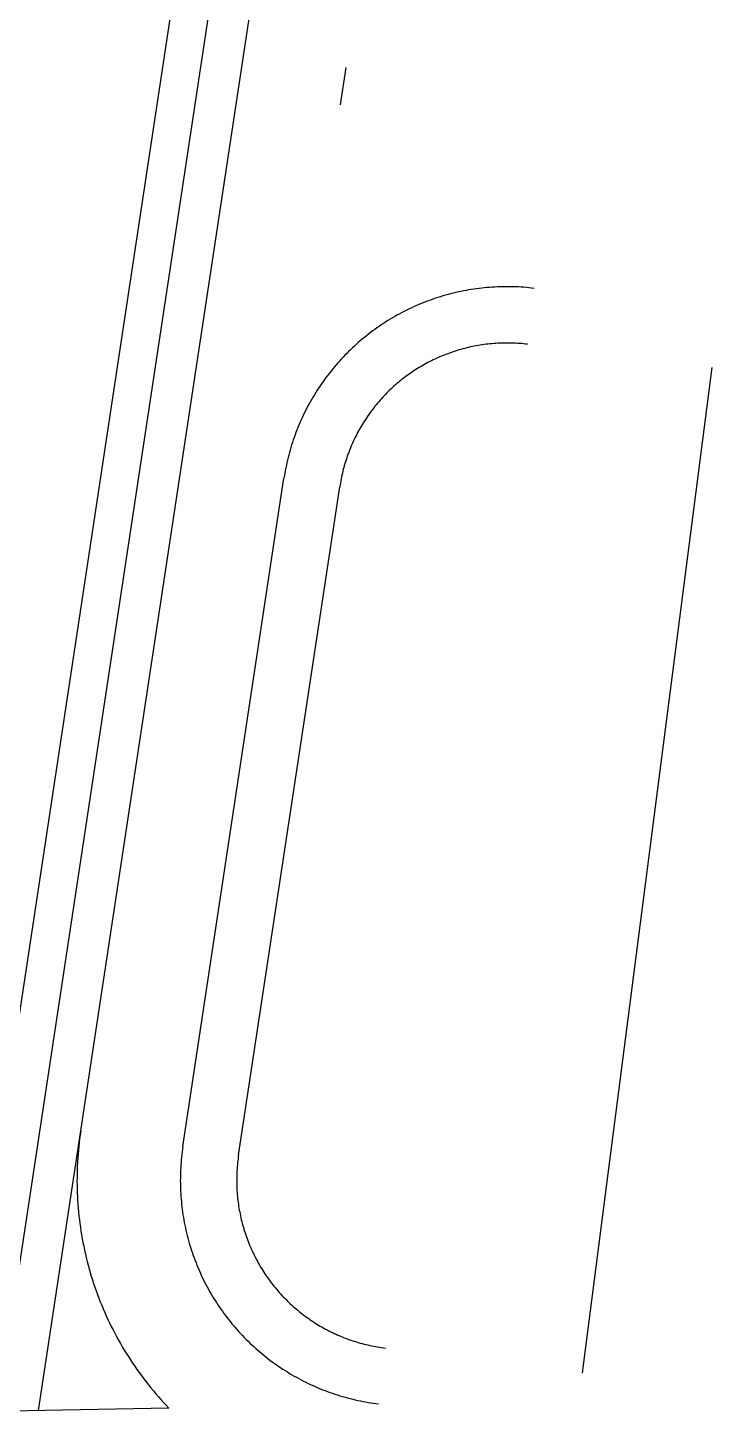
# Model space of a CAD drawing. Header units: metres. Extents: x 680594 to 684853, y 828874 to 830078.
# Drawn here: x 682692 to 682728.4, y 829529.1 to 829602.9 of the extents above; entities that cross this region are included whole.
import ezdxf

# ---------------------------------------------------------------- set-up
doc = ezdxf.new("R2010")
doc.units = ezdxf.units.M
doc.layers.add('PLOT_LINES', color=7, linetype='Continuous')

msp = doc.modelspace()

# ---------------------------------------------------------------- linework, layer by layer
at = {"layer": 'PLOT_LINES'}
for points in [[(682690.367, 829529.224), (682722.522, 829741.898)], [(682690.367, 829529.224), (682722.522, 829741.898)], [(682689.71, 829538.256), (682718.171, 829726.494)], [(682689.71, 829538.256), (682718.171, 829726.494)], [(682692.569, 829529.267), (682722.234, 829725.469)], [(682692.569, 829529.267), (682722.234, 829725.469)], [(682708.651, 829598.839), (682708.95, 829600.818)], [(682708.651, 829598.839), (682708.95, 829600.818)], [(682718.963, 829589.059), (682718.824, 829589.075), (682718.684, 829589.09), (682718.545, 829589.103), (682718.405, 829589.114), (682718.265, 829589.124), (682718.125, 829589.132), (682717.985, 829589.138), (682717.845, 829589.143), (682717.705, 829589.146), (682717.564, 829589.147), (682717.424, 829589.147), (682717.284, 829589.145), (682717.144, 829589.142), (682717.004, 829589.137), (682716.864, 829589.13), (682716.724, 829589.122), (682716.584, 829589.112), (682716.444, 829589.1), (682716.305, 829589.087), (682716.165, 829589.072), (682716.026, 829589.056), (682715.887, 829589.038), (682715.748, 829589.018), (682715.609, 829588.996), (682715.471, 829588.973), (682715.333, 829588.949), (682715.195, 829588.923), (682715.058, 829588.895), (682714.921, 829588.865), (682714.784, 829588.834), (682714.648, 829588.802), (682714.512, 829588.768), (682714.376, 829588.732), (682714.241, 829588.694), (682714.106, 829588.655), (682713.972, 829588.615), (682713.838, 829588.573), (682713.705, 829588.529), (682713.572, 829588.484), (682713.44, 829588.437), (682713.309, 829588.389), (682713.178, 829588.339), (682713.047, 829588.288), (682712.917, 829588.235), (682712.788, 829588.181), (682712.659, 829588.125), (682712.531, 829588.067), (682712.404, 829588.008), (682712.278, 829587.948), (682712.152, 829587.886), (682712.027, 829587.823), (682711.902, 829587.758), (682711.779, 829587.692), (682711.656, 829587.624), (682711.534, 829587.555), (682711.413, 829587.485), (682711.292, 829587.413), (682711.173, 829587.339), (682711.054, 829587.265), (682710.936, 829587.189), (682710.82, 829587.111), (682710.704, 829587.032), (682710.589, 829586.952), (682710.474, 829586.871), (682710.361, 829586.788), (682710.249, 829586.704), (682710.138, 829586.618), (682710.028, 829586.531), (682709.919, 829586.443), (682709.811, 829586.354), (682709.704, 829586.264), (682709.598, 829586.172), (682709.493, 829586.079), (682709.389, 829585.984), (682709.286, 829585.889), (682709.185, 829585.792), (682709.084, 829585.695), (682708.985, 829585.596), (682708.887, 829585.495), (682708.79, 829585.394), (682708.694, 829585.292), (682708.599, 829585.188), (682708.506, 829585.083), (682708.414, 829584.978), (682708.323, 829584.871), (682708.234, 829584.763), (682708.145, 829584.654), (682708.058, 829584.544), (682707.972, 829584.433), (682707.888, 829584.322), (682707.805, 829584.209), (682707.723, 829584.095), (682707.642, 829583.98), (682707.563, 829583.864), (682707.485, 829583.748), (682707.409, 829583.63), (682707.334, 829583.512), (682707.26, 829583.392), (682707.188, 829583.272), (682707.117, 829583.151), (682707.048, 829583.029), (682706.98, 829582.907), (682706.913, 829582.783), (682706.848, 829582.659), (682706.784, 829582.534), (682706.722, 829582.409), (682706.661, 829582.282), (682706.602, 829582.155), (682706.544, 829582.027), (682706.488, 829581.899), (682706.433, 829581.77), (682706.38, 829581.64), (682706.328, 829581.51), (682706.278, 829581.379), (682706.229, 829581.248), (682706.182, 829581.115), (682706.137, 829580.983), (682706.093, 829580.85), (682706.05, 829580.716), (682706.009, 829580.582), (682705.97, 829580.447), (682705.932, 829580.312), (682705.896, 829580.177), (682705.861, 829580.041), (682705.828, 829579.905), (682705.797, 829579.768), (682705.767, 829579.631), (682705.739, 829579.494), (682705.712, 829579.356), (682705.687, 829579.218), (682705.664, 829579.08), (682705.642, 829578.941)], [(682718.963, 829589.059), (682718.824, 829589.075), (682718.684, 829589.09), (682718.545, 829589.103), (682718.405, 829589.114), (682718.265, 829589.124), (682718.125, 829589.132), (682717.985, 829589.138), (682717.845, 829589.143), (682717.705, 829589.146), (682717.564, 829589.147), (682717.424, 829589.147), (682717.284, 829589.145), (682717.144, 829589.142), (682717.004, 829589.137), (682716.864, 829589.13), (682716.724, 829589.122), (682716.584, 829589.112), (682716.444, 829589.1), (682716.305, 829589.087), (682716.165, 829589.072), (682716.026, 829589.056), (682715.887, 829589.038), (682715.748, 829589.018), (682715.609, 829588.996), (682715.471, 829588.973), (682715.333, 829588.949), (682715.195, 829588.923), (682715.058, 829588.895), (682714.921, 829588.865), (682714.784, 829588.834), (682714.648, 829588.802), (682714.512, 829588.768), (682714.376, 829588.732), (682714.241, 829588.694), (682714.106, 829588.655), (682713.972, 829588.615), (682713.838, 829588.573), (682713.705, 829588.529), (682713.572, 829588.484), (682713.44, 829588.437), (682713.309, 829588.389), (682713.178, 829588.339), (682713.047, 829588.288), (682712.917, 829588.235), (682712.788, 829588.181), (682712.659, 829588.125), (682712.531, 829588.067), (682712.404, 829588.008), (682712.278, 829587.948), (682712.152, 829587.886), (682712.027, 829587.823), (682711.902, 829587.758), (682711.779, 829587.692), (682711.656, 829587.624), (682711.534, 829587.555), (682711.413, 829587.485), (682711.292, 829587.413), (682711.173, 829587.339), (682711.054, 829587.265), (682710.936, 829587.189), (682710.82, 829587.111), (682710.704, 829587.032), (682710.589, 829586.952), (682710.474, 829586.871), (682710.361, 829586.788), (682710.249, 829586.704), (682710.138, 829586.618), (682710.028, 829586.531), (682709.919, 829586.443), (682709.811, 829586.354), (682709.704, 829586.264), (682709.598, 829586.172), (682709.493, 829586.079), (682709.389, 829585.984), (682709.286, 829585.889), (682709.185, 829585.792), (682709.084, 829585.695), (682708.985, 829585.596), (682708.887, 829585.495), (682708.79, 829585.394), (682708.694, 829585.292), (682708.599, 829585.188), (682708.506, 829585.083), (682708.414, 829584.978), (682708.323, 829584.871), (682708.234, 829584.763), (682708.145, 829584.654), (682708.058, 829584.544), (682707.972, 829584.433), (682707.888, 829584.322), (682707.805, 829584.209), (682707.723, 829584.095), (682707.642, 829583.98), (682707.563, 829583.864), (682707.485, 829583.748), (682707.409, 829583.63), (682707.334, 829583.512), (682707.26, 829583.392), (682707.188, 829583.272), (682707.117, 829583.151), (682707.048, 829583.029), (682706.98, 829582.907), (682706.913, 829582.783), (682706.848, 829582.659), (682706.784, 829582.534), (682706.722, 829582.409), (682706.661, 829582.282), (682706.602, 829582.155), (682706.544, 829582.027), (682706.488, 829581.899), (682706.433, 829581.77), (682706.38, 829581.64), (682706.328, 829581.51), (682706.278, 829581.379), (682706.229, 829581.248), (682706.182, 829581.115), (682706.137, 829580.983), (682706.093, 829580.85), (682706.05, 829580.716), (682706.009, 829580.582), (682705.97, 829580.447), (682705.932, 829580.312), (682705.896, 829580.177), (682705.861, 829580.041), (682705.828, 829579.905), (682705.797, 829579.768), (682705.767, 829579.631), (682705.739, 829579.494), (682705.712, 829579.356), (682705.687, 829579.218), (682705.664, 829579.08), (682705.642, 829578.941)], [(682718.599, 829586.081), (682718.495, 829586.093), (682718.39, 829586.104), (682718.285, 829586.114), (682718.181, 829586.122), (682718.076, 829586.13), (682717.971, 829586.136), (682717.866, 829586.14), (682717.76, 829586.144), (682717.655, 829586.146), (682717.55, 829586.147), (682717.445, 829586.147), (682717.34, 829586.146), (682717.235, 829586.143), (682717.13, 829586.14), (682717.025, 829586.135), (682716.92, 829586.128), (682716.815, 829586.121), (682716.71, 829586.112), (682716.605, 829586.102), (682716.501, 829586.091), (682716.396, 829586.079), (682716.292, 829586.065), (682716.188, 829586.05), (682716.084, 829586.034), (682715.98, 829586.017), (682715.877, 829585.999), (682715.773, 829585.979), (682715.67, 829585.958), (682715.567, 829585.936), (682715.465, 829585.913), (682715.363, 829585.888), (682715.261, 829585.863), (682715.159, 829585.836), (682715.058, 829585.808), (682714.957, 829585.778), (682714.856, 829585.748), (682714.756, 829585.717), (682714.656, 829585.684), (682714.556, 829585.65), (682714.457, 829585.615), (682714.358, 829585.579), (682714.26, 829585.541), (682714.162, 829585.503), (682714.065, 829585.463), (682713.968, 829585.422), (682713.871, 829585.38), (682713.775, 829585.337), (682713.68, 829585.293), (682713.585, 829585.248), (682713.491, 829585.201), (682713.397, 829585.154), (682713.304, 829585.105), (682713.211, 829585.056), (682713.119, 829585.005), (682713.027, 829584.953), (682712.936, 829584.9), (682712.846, 829584.846), (682712.756, 829584.791), (682712.667, 829584.735), (682712.579, 829584.678), (682712.491, 829584.62), (682712.404, 829584.561), (682712.318, 829584.501), (682712.233, 829584.44), (682712.148, 829584.378), (682712.064, 829584.315), (682711.98, 829584.251), (682711.898, 829584.185), (682711.816, 829584.119), (682711.735, 829584.052), (682711.654, 829583.985), (682711.575, 829583.916), (682711.496, 829583.846), (682711.418, 829583.775), (682711.341, 829583.704), (682711.265, 829583.631), (682711.19, 829583.558), (682711.115, 829583.484), (682711.042, 829583.408), (682710.969, 829583.332), (682710.897, 829583.256), (682710.826, 829583.178), (682710.756, 829583.099), (682710.687, 829583.02), (682710.619, 829582.94), (682710.552, 829582.859), (682710.486, 829582.778), (682710.42, 829582.695), (682710.356, 829582.612), (682710.293, 829582.528), (682710.23, 829582.443), (682710.169, 829582.358), (682710.109, 829582.272), (682710.049, 829582.185), (682709.991, 829582.098), (682709.934, 829582.009), (682709.877, 829581.921), (682709.822, 829581.831), (682709.768, 829581.741), (682709.715, 829581.65), (682709.663, 829581.559), (682709.612, 829581.467), (682709.562, 829581.374), (682709.513, 829581.281), (682709.465, 829581.188), (682709.418, 829581.093), (682709.373, 829580.999), (682709.328, 829580.903), (682709.285, 829580.807), (682709.243, 829580.711), (682709.202, 829580.614), (682709.162, 829580.517), (682709.123, 829580.419), (682709.085, 829580.321), (682709.049, 829580.223), (682709.013, 829580.123), (682708.979, 829580.024), (682708.946, 829579.924), (682708.914, 829579.824), (682708.884, 829579.723), (682708.854, 829579.622), (682708.826, 829579.521), (682708.799, 829579.42), (682708.773, 829579.318), (682708.748, 829579.215), (682708.724, 829579.113), (682708.702, 829579.01), (682708.681, 829578.907), (682708.661, 829578.804), (682708.642, 829578.7), (682708.625, 829578.597), (682708.608, 829578.493)], [(682718.599, 829586.081), (682718.495, 829586.093), (682718.39, 829586.104), (682718.285, 829586.114), (682718.181, 829586.122), (682718.076, 829586.13), (682717.971, 829586.136), (682717.866, 829586.14), (682717.76, 829586.144), (682717.655, 829586.146), (682717.55, 829586.147), (682717.445, 829586.147), (682717.34, 829586.146), (682717.235, 829586.143), (682717.13, 829586.14), (682717.025, 829586.135), (682716.92, 829586.128), (682716.815, 829586.121), (682716.71, 829586.112), (682716.605, 829586.102), (682716.501, 829586.091), (682716.396, 829586.079), (682716.292, 829586.065), (682716.188, 829586.05), (682716.084, 829586.034), (682715.98, 829586.017), (682715.877, 829585.999), (682715.773, 829585.979), (682715.67, 829585.958), (682715.567, 829585.936), (682715.465, 829585.913), (682715.363, 829585.888), (682715.261, 829585.863), (682715.159, 829585.836), (682715.058, 829585.808), (682714.957, 829585.778), (682714.856, 829585.748), (682714.756, 829585.717), (682714.656, 829585.684), (682714.556, 829585.65), (682714.457, 829585.615), (682714.358, 829585.579), (682714.26, 829585.541), (682714.162, 829585.503), (682714.065, 829585.463), (682713.968, 829585.422), (682713.871, 829585.38), (682713.775, 829585.337), (682713.68, 829585.293), (682713.585, 829585.248), (682713.491, 829585.201), (682713.397, 829585.154), (682713.304, 829585.105), (682713.211, 829585.056), (682713.119, 829585.005), (682713.027, 829584.953), (682712.936, 829584.9), (682712.846, 829584.846), (682712.756, 829584.791), (682712.667, 829584.735), (682712.579, 829584.678), (682712.491, 829584.62), (682712.404, 829584.561), (682712.318, 829584.501), (682712.233, 829584.44), (682712.148, 829584.378), (682712.064, 829584.315), (682711.98, 829584.251), (682711.898, 829584.185), (682711.816, 829584.119), (682711.735, 829584.052), (682711.654, 829583.985), (682711.575, 829583.916), (682711.496, 829583.846), (682711.418, 829583.775), (682711.341, 829583.704), (682711.265, 829583.631), (682711.19, 829583.558), (682711.115, 829583.484), (682711.042, 829583.408), (682710.969, 829583.332), (682710.897, 829583.256), (682710.826, 829583.178), (682710.756, 829583.099), (682710.687, 829583.02), (682710.619, 829582.94), (682710.552, 829582.859), (682710.486, 829582.778), (682710.42, 829582.695), (682710.356, 829582.612), (682710.293, 829582.528), (682710.23, 829582.443), (682710.169, 829582.358), (682710.109, 829582.272), (682710.049, 829582.185), (682709.991, 829582.098), (682709.934, 829582.009), (682709.877, 829581.921), (682709.822, 829581.831), (682709.768, 829581.741), (682709.715, 829581.65), (682709.663, 829581.559), (682709.612, 829581.467), (682709.562, 829581.374), (682709.513, 829581.281), (682709.465, 829581.188), (682709.418, 829581.093), (682709.373, 829580.999), (682709.328, 829580.903), (682709.285, 829580.807), (682709.243, 829580.711), (682709.202, 829580.614), (682709.162, 829580.517), (682709.123, 829580.419), (682709.085, 829580.321), (682709.049, 829580.223), (682709.013, 829580.123), (682708.979, 829580.024), (682708.946, 829579.924), (682708.914, 829579.824), (682708.884, 829579.723), (682708.854, 829579.622), (682708.826, 829579.521), (682708.799, 829579.42), (682708.773, 829579.318), (682708.748, 829579.215), (682708.724, 829579.113), (682708.702, 829579.01), (682708.681, 829578.907), (682708.661, 829578.804), (682708.642, 829578.7), (682708.625, 829578.597), (682708.608, 829578.493)], [(682721.538, 829531.288), (682728.44, 829584.845)], [(682721.538, 829531.288), (682728.44, 829584.845)], [(682700.258, 829543.331), (682705.642, 829578.941)], [(682700.258, 829543.331), (682705.642, 829578.941)], [(682703.224, 829542.883), (682708.608, 829578.493)], [(682703.224, 829542.883), (682708.608, 829578.493)], [(682694.82, 829544.153), (682694.79, 829543.95), (682694.763, 829543.746), (682694.738, 829543.542), (682694.716, 829543.338), (682694.696, 829543.133), (682694.679, 829542.929), (682694.663, 829542.724), (682694.651, 829542.518), (682694.64, 829542.313), (682694.632, 829542.108), (682694.627, 829541.902), (682694.624, 829541.697), (682694.623, 829541.491), (682694.625, 829541.286), (682694.629, 829541.08), (682694.636, 829540.875), (682694.645, 829540.669), (682694.656, 829540.464), (682694.67, 829540.259), (682694.686, 829540.054), (682694.705, 829539.85), (682694.726, 829539.645), (682694.749, 829539.441), (682694.775, 829539.237), (682694.803, 829539.033), (682694.834, 829538.83), (682694.867, 829538.627), (682694.902, 829538.425), (682694.94, 829538.223), (682694.98, 829538.021), (682695.023, 829537.82), (682695.067, 829537.619), (682695.115, 829537.419), (682695.164, 829537.22), (682695.216, 829537.021), (682695.27, 829536.823), (682695.327, 829536.625), (682695.386, 829536.428), (682695.447, 829536.232), (682695.51, 829536.037), (682695.576, 829535.842), (682695.644, 829535.648), (682695.714, 829535.455), (682695.787, 829535.262), (682695.862, 829535.071), (682695.939, 829534.88), (682696.018, 829534.691), (682696.1, 829534.502), (682696.183, 829534.314), (682696.269, 829534.128), (682696.357, 829533.942), (682696.448, 829533.757), (682696.54, 829533.574), (682696.635, 829533.391), (682696.731, 829533.21), (682696.83, 829533.03), (682696.931, 829532.851), (682697.034, 829532.673), (682697.14, 829532.496), (682697.247, 829532.321), (682697.356, 829532.147), (682697.467, 829531.974), (682697.581, 829531.803), (682697.696, 829531.632), (682697.813, 829531.464), (682697.933, 829531.296), (682698.054, 829531.13), (682698.177, 829530.966), (682698.302, 829530.803), (682698.429, 829530.641), (682698.558, 829530.481), (682698.689, 829530.323), (682698.822, 829530.166), (682698.956, 829530.01), (682699.092, 829529.856), (682699.23, 829529.704), (682699.37, 829529.553), (682699.512, 829529.404)], [(682694.82, 829544.153), (682694.79, 829543.95), (682694.763, 829543.746), (682694.738, 829543.542), (682694.716, 829543.338), (682694.696, 829543.133), (682694.679, 829542.929), (682694.663, 829542.724), (682694.651, 829542.518), (682694.64, 829542.313), (682694.632, 829542.108), (682694.627, 829541.902), (682694.624, 829541.697), (682694.623, 829541.491), (682694.625, 829541.286), (682694.629, 829541.08), (682694.636, 829540.875), (682694.645, 829540.669), (682694.656, 829540.464), (682694.67, 829540.259), (682694.686, 829540.054), (682694.705, 829539.85), (682694.726, 829539.645), (682694.749, 829539.441), (682694.775, 829539.237), (682694.803, 829539.033), (682694.834, 829538.83), (682694.867, 829538.627), (682694.902, 829538.425), (682694.94, 829538.223), (682694.98, 829538.021), (682695.023, 829537.82), (682695.067, 829537.619), (682695.115, 829537.419), (682695.164, 829537.22), (682695.216, 829537.021), (682695.27, 829536.823), (682695.327, 829536.625), (682695.386, 829536.428), (682695.447, 829536.232), (682695.51, 829536.037), (682695.576, 829535.842), (682695.644, 829535.648), (682695.714, 829535.455), (682695.787, 829535.262), (682695.862, 829535.071), (682695.939, 829534.88), (682696.018, 829534.691), (682696.1, 829534.502), (682696.183, 829534.314), (682696.269, 829534.128), (682696.357, 829533.942), (682696.448, 829533.757), (682696.54, 829533.574), (682696.635, 829533.391), (682696.731, 829533.21), (682696.83, 829533.03), (682696.931, 829532.851), (682697.034, 829532.673), (682697.14, 829532.496), (682697.247, 829532.321), (682697.356, 829532.147), (682697.467, 829531.974), (682697.581, 829531.803), (682697.696, 829531.632), (682697.813, 829531.464), (682697.933, 829531.296), (682698.054, 829531.13), (682698.177, 829530.966), (682698.302, 829530.803), (682698.429, 829530.641), (682698.558, 829530.481), (682698.689, 829530.323), (682698.822, 829530.166), (682698.956, 829530.01), (682699.092, 829529.856), (682699.23, 829529.704), (682699.37, 829529.553), (682699.512, 829529.404)], [(682700.258, 829543.331), (682700.238, 829543.193), (682700.219, 829543.054), (682700.202, 829542.914), (682700.187, 829542.775), (682700.174, 829542.636), (682700.162, 829542.496), (682700.151, 829542.356), (682700.142, 829542.216), (682700.135, 829542.077), (682700.13, 829541.936), (682700.126, 829541.796), (682700.124, 829541.656), (682700.123, 829541.516), (682700.124, 829541.376), (682700.127, 829541.236), (682700.131, 829541.096), (682700.137, 829540.956), (682700.145, 829540.816), (682700.154, 829540.676), (682700.165, 829540.536), (682700.178, 829540.397), (682700.192, 829540.257), (682700.207, 829540.118), (682700.225, 829539.979), (682700.244, 829539.84), (682700.264, 829539.702), (682700.287, 829539.563), (682700.311, 829539.425), (682700.336, 829539.287), (682700.363, 829539.15), (682700.392, 829539.013), (682700.422, 829538.876), (682700.454, 829538.739), (682700.487, 829538.603), (682700.522, 829538.468), (682700.559, 829538.332), (682700.597, 829538.197), (682700.637, 829538.063), (682700.678, 829537.929), (682700.721, 829537.796), (682700.766, 829537.663), (682700.812, 829537.531), (682700.859, 829537.399), (682700.909, 829537.267), (682700.959, 829537.137), (682701.011, 829537.007), (682701.065, 829536.877), (682701.12, 829536.748), (682701.177, 829536.62), (682701.235, 829536.493), (682701.295, 829536.366), (682701.356, 829536.24), (682701.418, 829536.114), (682701.482, 829535.99), (682701.548, 829535.866), (682701.615, 829535.743), (682701.683, 829535.62), (682701.753, 829535.499), (682701.824, 829535.378), (682701.897, 829535.258), (682701.971, 829535.139), (682702.046, 829535.021), (682702.123, 829534.904), (682702.201, 829534.788), (682702.281, 829534.672), (682702.362, 829534.558), (682702.444, 829534.444), (682702.527, 829534.332), (682702.612, 829534.22), (682702.698, 829534.11), (682702.786, 829534), (682702.874, 829533.892), (682702.964, 829533.784), (682703.055, 829533.678), (682703.148, 829533.572), (682703.241, 829533.468), (682703.336, 829533.365), (682703.432, 829533.263), (682703.529, 829533.162), (682703.628, 829533.062), (682703.727, 829532.963), (682703.828, 829532.866), (682703.93, 829532.77), (682704.033, 829532.675), (682704.137, 829532.581), (682704.242, 829532.488), (682704.348, 829532.397), (682704.456, 829532.306), (682704.564, 829532.218), (682704.673, 829532.13), (682704.784, 829532.044), (682704.895, 829531.959), (682705.007, 829531.875), (682705.121, 829531.792), (682705.235, 829531.711), (682705.35, 829531.631), (682705.466, 829531.553), (682705.583, 829531.476), (682705.701, 829531.4), (682705.82, 829531.326), (682705.94, 829531.253), (682706.06, 829531.182), (682706.182, 829531.111), (682706.304, 829531.043), (682706.427, 829530.976), (682706.55, 829530.91), (682706.675, 829530.845), (682706.8, 829530.782), (682706.926, 829530.721), (682707.053, 829530.661), (682707.18, 829530.603), (682707.308, 829530.546), (682707.437, 829530.49), (682707.566, 829530.436), (682707.696, 829530.384), (682707.827, 829530.333), (682707.958, 829530.283), (682708.09, 829530.235), (682708.222, 829530.189), (682708.355, 829530.144), (682708.488, 829530.101), (682708.622, 829530.059), (682708.756, 829530.019), (682708.891, 829529.981), (682709.026, 829529.944), (682709.162, 829529.908), (682709.298, 829529.875), (682709.434, 829529.842), (682709.571, 829529.812), (682709.708, 829529.783), (682709.845, 829529.755), (682709.983, 829529.73), (682710.121, 829529.705), (682710.259, 829529.683), (682710.398, 829529.662), (682710.537, 829529.643), (682710.676, 829529.625)], [(682700.258, 829543.331), (682700.238, 829543.193), (682700.219, 829543.054), (682700.202, 829542.914), (682700.187, 829542.775), (682700.174, 829542.636), (682700.162, 829542.496), (682700.151, 829542.356), (682700.142, 829542.216), (682700.135, 829542.077), (682700.13, 829541.936), (682700.126, 829541.796), (682700.124, 829541.656), (682700.123, 829541.516), (682700.124, 829541.376), (682700.127, 829541.236), (682700.131, 829541.096), (682700.137, 829540.956), (682700.145, 829540.816), (682700.154, 829540.676), (682700.165, 829540.536), (682700.178, 829540.397), (682700.192, 829540.257), (682700.207, 829540.118), (682700.225, 829539.979), (682700.244, 829539.84), (682700.264, 829539.702), (682700.287, 829539.563), (682700.311, 829539.425), (682700.336, 829539.287), (682700.363, 829539.15), (682700.392, 829539.013), (682700.422, 829538.876), (682700.454, 829538.739), (682700.487, 829538.603), (682700.522, 829538.468), (682700.559, 829538.332), (682700.597, 829538.197), (682700.637, 829538.063), (682700.678, 829537.929), (682700.721, 829537.796), (682700.766, 829537.663), (682700.812, 829537.531), (682700.859, 829537.399), (682700.909, 829537.267), (682700.959, 829537.137), (682701.011, 829537.007), (682701.065, 829536.877), (682701.12, 829536.748), (682701.177, 829536.62), (682701.235, 829536.493), (682701.295, 829536.366), (682701.356, 829536.24), (682701.418, 829536.114), (682701.482, 829535.99), (682701.548, 829535.866), (682701.615, 829535.743), (682701.683, 829535.62), (682701.753, 829535.499), (682701.824, 829535.378), (682701.897, 829535.258), (682701.971, 829535.139), (682702.046, 829535.021), (682702.123, 829534.904), (682702.201, 829534.788), (682702.281, 829534.672), (682702.362, 829534.558), (682702.444, 829534.444), (682702.527, 829534.332), (682702.612, 829534.22), (682702.698, 829534.11), (682702.786, 829534), (682702.874, 829533.892), (682702.964, 829533.784), (682703.055, 829533.678), (682703.148, 829533.572), (682703.241, 829533.468), (682703.336, 829533.365), (682703.432, 829533.263), (682703.529, 829533.162), (682703.628, 829533.062), (682703.727, 829532.963), (682703.828, 829532.866), (682703.93, 829532.77), (682704.033, 829532.675), (682704.137, 829532.581), (682704.242, 829532.488), (682704.348, 829532.397), (682704.456, 829532.306), (682704.564, 829532.218), (682704.673, 829532.13), (682704.784, 829532.044), (682704.895, 829531.959), (682705.007, 829531.875), (682705.121, 829531.792), (682705.235, 829531.711), (682705.35, 829531.631), (682705.466, 829531.553), (682705.583, 829531.476), (682705.701, 829531.4), (682705.82, 829531.326), (682705.94, 829531.253), (682706.06, 829531.182), (682706.182, 829531.111), (682706.304, 829531.043), (682706.427, 829530.976), (682706.55, 829530.91), (682706.675, 829530.845), (682706.8, 829530.782), (682706.926, 829530.721), (682707.053, 829530.661), (682707.18, 829530.603), (682707.308, 829530.546), (682707.437, 829530.49), (682707.566, 829530.436), (682707.696, 829530.384), (682707.827, 829530.333), (682707.958, 829530.283), (682708.09, 829530.235), (682708.222, 829530.189), (682708.355, 829530.144), (682708.488, 829530.101), (682708.622, 829530.059), (682708.756, 829530.019), (682708.891, 829529.981), (682709.026, 829529.944), (682709.162, 829529.908), (682709.298, 829529.875), (682709.434, 829529.842), (682709.571, 829529.812), (682709.708, 829529.783), (682709.845, 829529.755), (682709.983, 829529.73), (682710.121, 829529.705), (682710.259, 829529.683), (682710.398, 829529.662), (682710.537, 829529.643), (682710.676, 829529.625)], [(682703.224, 829542.883), (682703.209, 829542.779), (682703.195, 829542.675), (682703.183, 829542.57), (682703.171, 829542.466), (682703.161, 829542.361), (682703.152, 829542.256), (682703.144, 829542.152), (682703.138, 829542.047), (682703.132, 829541.942), (682703.128, 829541.837), (682703.125, 829541.732), (682703.124, 829541.627), (682703.123, 829541.521), (682703.124, 829541.416), (682703.126, 829541.311), (682703.129, 829541.206), (682703.134, 829541.101), (682703.139, 829540.996), (682703.146, 829540.891), (682703.155, 829540.787), (682703.164, 829540.682), (682703.175, 829540.577), (682703.186, 829540.473), (682703.199, 829540.369), (682703.214, 829540.264), (682703.229, 829540.16), (682703.246, 829540.057), (682703.264, 829539.953), (682703.283, 829539.85), (682703.303, 829539.747), (682703.325, 829539.644), (682703.347, 829539.541), (682703.371, 829539.439), (682703.396, 829539.337), (682703.423, 829539.235), (682703.45, 829539.134), (682703.479, 829539.032), (682703.509, 829538.932), (682703.54, 829538.831), (682703.572, 829538.731), (682703.605, 829538.631), (682703.64, 829538.532), (682703.675, 829538.433), (682703.712, 829538.335), (682703.75, 829538.237), (682703.789, 829538.139), (682703.83, 829538.042), (682703.871, 829537.946), (682703.913, 829537.849), (682703.957, 829537.754), (682704.002, 829537.659), (682704.048, 829537.564), (682704.095, 829537.47), (682704.143, 829537.377), (682704.192, 829537.284), (682704.242, 829537.191), (682704.293, 829537.1), (682704.346, 829537.009), (682704.399, 829536.918), (682704.454, 829536.828), (682704.509, 829536.739), (682704.566, 829536.65), (682704.623, 829536.562), (682704.682, 829536.475), (682704.741, 829536.389), (682704.802, 829536.303), (682704.864, 829536.218), (682704.926, 829536.133), (682704.99, 829536.049), (682705.054, 829535.967), (682705.12, 829535.884), (682705.186, 829535.803), (682705.254, 829535.722), (682705.322, 829535.643), (682705.392, 829535.564), (682705.462, 829535.485), (682705.533, 829535.408), (682705.605, 829535.331), (682705.678, 829535.256), (682705.752, 829535.181), (682705.826, 829535.107), (682705.902, 829535.034), (682705.978, 829534.962), (682706.055, 829534.89), (682706.133, 829534.82), (682706.212, 829534.75), (682706.292, 829534.682), (682706.372, 829534.614), (682706.454, 829534.547), (682706.536, 829534.482), (682706.618, 829534.417), (682706.702, 829534.353), (682706.786, 829534.29), (682706.871, 829534.229), (682706.957, 829534.168), (682707.043, 829534.108), (682707.131, 829534.049), (682707.218, 829533.991), (682707.307, 829533.935), (682707.396, 829533.879), (682707.486, 829533.824), (682707.576, 829533.77), (682707.667, 829533.718), (682707.759, 829533.666), (682707.851, 829533.616), (682707.944, 829533.567), (682708.037, 829533.518), (682708.131, 829533.471), (682708.225, 829533.425), (682708.32, 829533.38), (682708.416, 829533.336), (682708.512, 829533.294), (682708.608, 829533.252), (682708.705, 829533.211), (682708.803, 829533.172), (682708.901, 829533.134), (682708.999, 829533.097), (682709.098, 829533.061), (682709.197, 829533.026), (682709.297, 829532.993), (682709.397, 829532.96), (682709.497, 829532.929), (682709.598, 829532.899), (682709.699, 829532.87), (682709.8, 829532.842), (682709.902, 829532.816), (682710.004, 829532.79), (682710.106, 829532.766), (682710.209, 829532.743), (682710.312, 829532.721), (682710.415, 829532.701), (682710.518, 829532.682), (682710.622, 829532.663), (682710.725, 829532.646), (682710.829, 829532.631), (682710.933, 829532.616), (682711.038, 829532.603)], [(682703.224, 829542.883), (682703.209, 829542.779), (682703.195, 829542.675), (682703.183, 829542.57), (682703.171, 829542.466), (682703.161, 829542.361), (682703.152, 829542.256), (682703.144, 829542.152), (682703.138, 829542.047), (682703.132, 829541.942), (682703.128, 829541.837), (682703.125, 829541.732), (682703.124, 829541.627), (682703.123, 829541.521), (682703.124, 829541.416), (682703.126, 829541.311), (682703.129, 829541.206), (682703.134, 829541.101), (682703.139, 829540.996), (682703.146, 829540.891), (682703.155, 829540.787), (682703.164, 829540.682), (682703.175, 829540.577), (682703.186, 829540.473), (682703.199, 829540.369), (682703.214, 829540.264), (682703.229, 829540.16), (682703.246, 829540.057), (682703.264, 829539.953), (682703.283, 829539.85), (682703.303, 829539.747), (682703.325, 829539.644), (682703.347, 829539.541), (682703.371, 829539.439), (682703.396, 829539.337), (682703.423, 829539.235), (682703.45, 829539.134), (682703.479, 829539.032), (682703.509, 829538.932), (682703.54, 829538.831), (682703.572, 829538.731), (682703.605, 829538.631), (682703.64, 829538.532), (682703.675, 829538.433), (682703.712, 829538.335), (682703.75, 829538.237), (682703.789, 829538.139), (682703.83, 829538.042), (682703.871, 829537.946), (682703.913, 829537.849), (682703.957, 829537.754), (682704.002, 829537.659), (682704.048, 829537.564), (682704.095, 829537.47), (682704.143, 829537.377), (682704.192, 829537.284), (682704.242, 829537.191), (682704.293, 829537.1), (682704.346, 829537.009), (682704.399, 829536.918), (682704.454, 829536.828), (682704.509, 829536.739), (682704.566, 829536.65), (682704.623, 829536.562), (682704.682, 829536.475), (682704.741, 829536.389), (682704.802, 829536.303), (682704.864, 829536.218), (682704.926, 829536.133), (682704.99, 829536.049), (682705.054, 829535.967), (682705.12, 829535.884), (682705.186, 829535.803), (682705.254, 829535.722), (682705.322, 829535.643), (682705.392, 829535.564), (682705.462, 829535.485), (682705.533, 829535.408), (682705.605, 829535.331), (682705.678, 829535.256), (682705.752, 829535.181), (682705.826, 829535.107), (682705.902, 829535.034), (682705.978, 829534.962), (682706.055, 829534.89), (682706.133, 829534.82), (682706.212, 829534.75), (682706.292, 829534.682), (682706.372, 829534.614), (682706.454, 829534.547), (682706.536, 829534.482), (682706.618, 829534.417), (682706.702, 829534.353), (682706.786, 829534.29), (682706.871, 829534.229), (682706.957, 829534.168), (682707.043, 829534.108), (682707.131, 829534.049), (682707.218, 829533.991), (682707.307, 829533.935), (682707.396, 829533.879), (682707.486, 829533.824), (682707.576, 829533.77), (682707.667, 829533.718), (682707.759, 829533.666), (682707.851, 829533.616), (682707.944, 829533.567), (682708.037, 829533.518), (682708.131, 829533.471), (682708.225, 829533.425), (682708.32, 829533.38), (682708.416, 829533.336), (682708.512, 829533.294), (682708.608, 829533.252), (682708.705, 829533.211), (682708.803, 829533.172), (682708.901, 829533.134), (682708.999, 829533.097), (682709.098, 829533.061), (682709.197, 829533.026), (682709.297, 829532.993), (682709.397, 829532.96), (682709.497, 829532.929), (682709.598, 829532.899), (682709.699, 829532.87), (682709.8, 829532.842), (682709.902, 829532.816), (682710.004, 829532.79), (682710.106, 829532.766), (682710.209, 829532.743), (682710.312, 829532.721), (682710.415, 829532.701), (682710.518, 829532.682), (682710.622, 829532.663), (682710.725, 829532.646), (682710.829, 829532.631), (682710.933, 829532.616), (682711.038, 829532.603)], [(682699.512, 829529.404), (682685.379, 829529.126)], [(682699.512, 829529.404), (682685.379, 829529.126)]]:
    msp.add_lwpolyline(points, dxfattribs=at)

doc.saveas('drawing.dxf')
